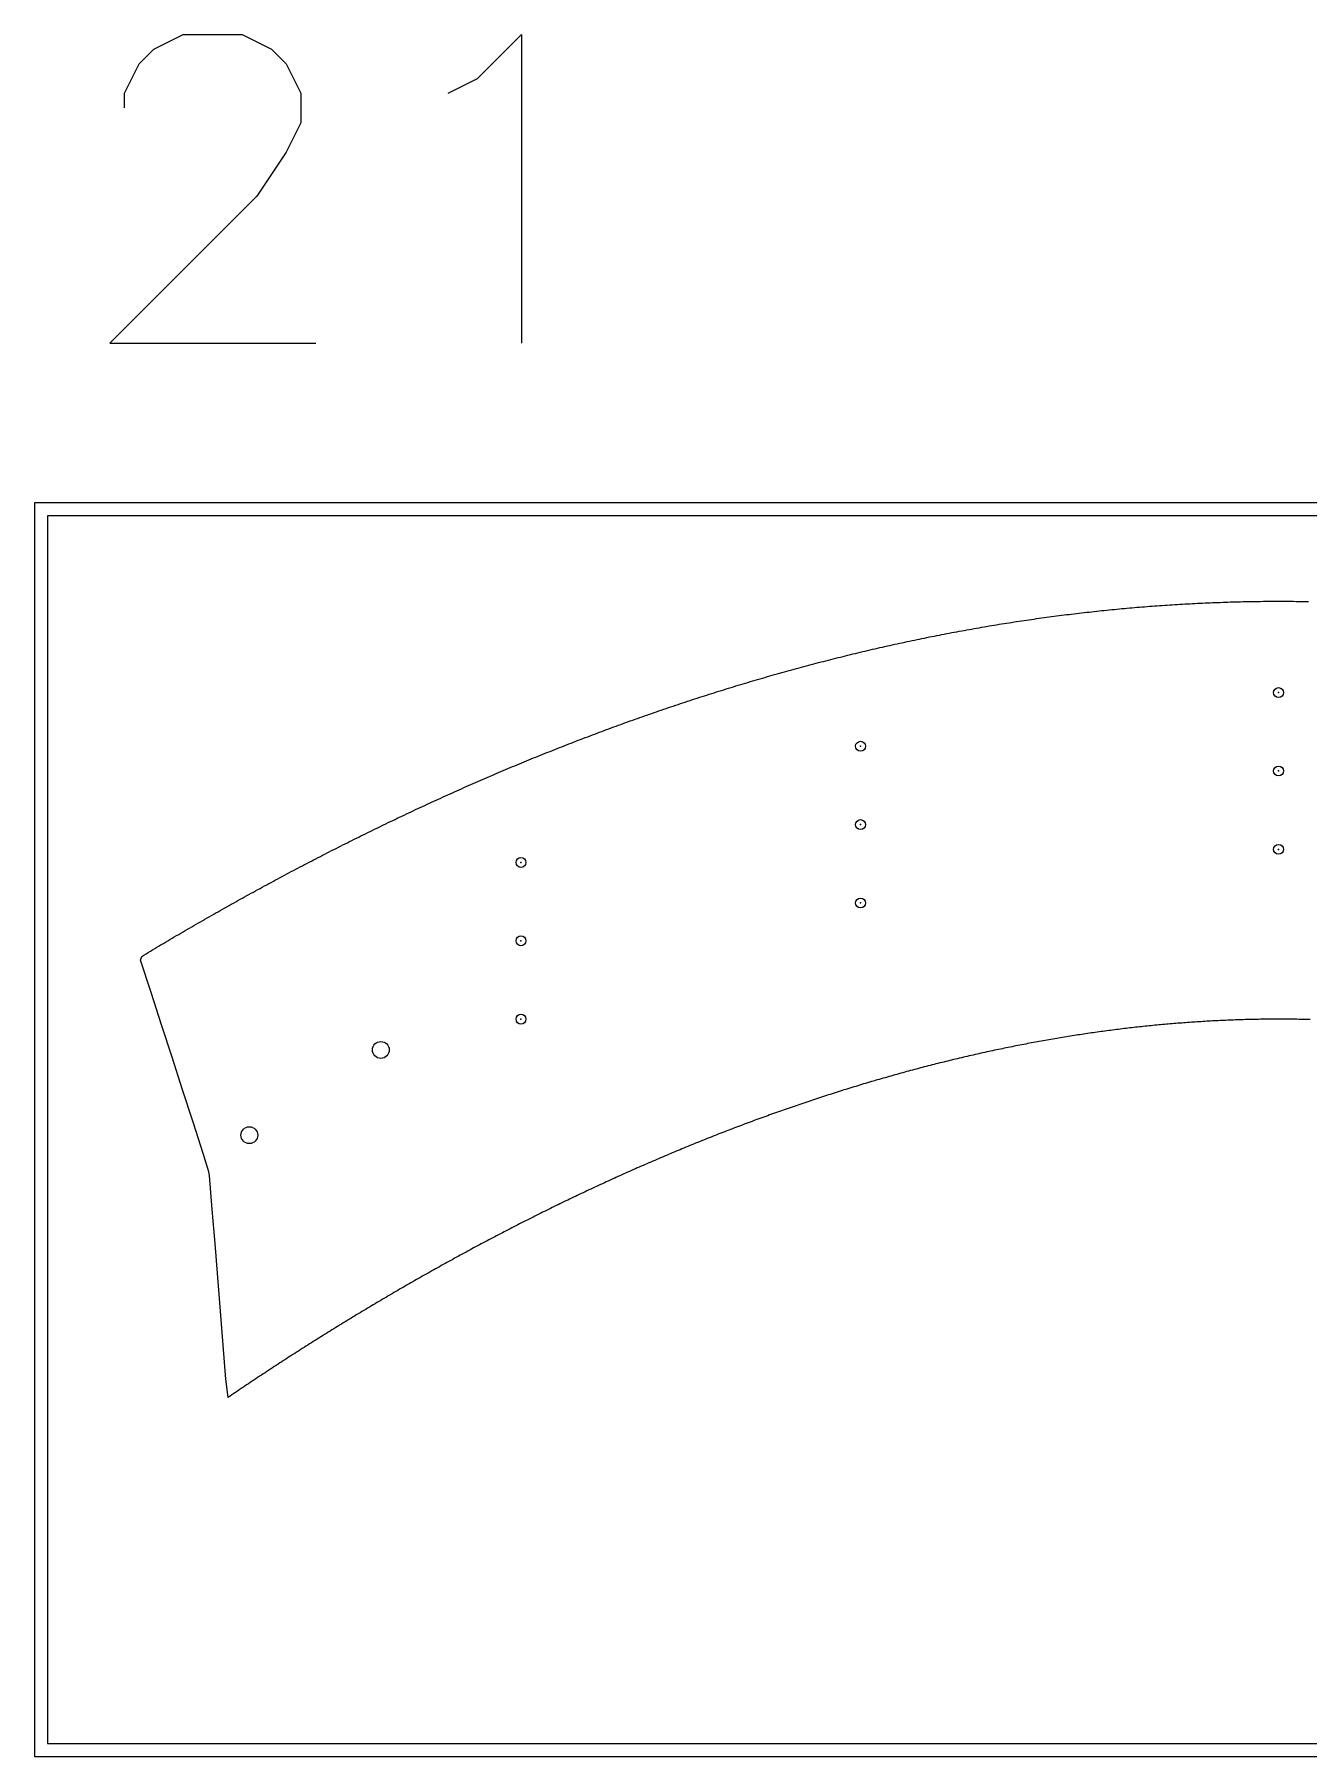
# Model space of a CAD drawing. Extents: x 15 to 497, y 19 to 601.
# Drawn here: x 22.9 to 71.7, y 81.1 to 147 of the extents above; entities that cross this region are included whole.
import ezdxf

# ---------------------------------------------------------------- set-up
doc = ezdxf.new("R2010")
doc.units = 0
doc.header["$PDMODE"] = 32
doc.header["$PDSIZE"] = 0.38
doc.layers.get('0').update_dxf_attribs({"linetype": 'CONTINUOUS'})
for name, color, linetype in [('ANNOTATION', 7, 'CONTINUOUS'), ('CUT_SHEET', 1, 'CONTINUOUS'), ('DRILLING', 3, 'CONTINUOUS'), ('ENGRAVE', 4, 'CONTINUOUS')]:
    doc.layers.add(name, color=color, linetype=linetype)

# ---------------------------------------------------------------- blocks, each defined once
blk = doc.blocks.new('*U779')
at = {"layer": 'ENGRAVE'}
blk.add_point((0, 0), dxfattribs=at)
blk = doc.blocks.new('*U780')
at = {"layer": 'ENGRAVE', "color": 0, "linetype": 'BYBLOCK'}
for p in [(0, 0), (3, 0), (6, 0)]:
    blk.add_blockref('*U779', p, dxfattribs=at)
blk = doc.blocks.new('*U781')
at = {"layer": 'ENGRAVE'}
blk.add_point((0, 0), dxfattribs=at)
blk = doc.blocks.new('*U782')
at = {"layer": 'ENGRAVE', "color": 0, "linetype": 'BYBLOCK'}
for p in [(0, 0), (3, 0), (6, 0)]:
    blk.add_blockref('*U781', p, dxfattribs=at)
blk = doc.blocks.new('*U783')
at = {"layer": 'ENGRAVE'}
blk.add_point((0, 0), dxfattribs=at)
blk = doc.blocks.new('*U784')
at = {"layer": 'ENGRAVE', "color": 0, "linetype": 'BYBLOCK'}
for p in [(0, 0), (3, 0), (6, 0)]:
    blk.add_blockref('*U783', p, dxfattribs=at)

msp = doc.modelspace()

# ---------------------------------------------------------------- linework, layer by layer
for points in [[(29.6105, 103.301, 0), (29.5868, 103.452, 0), (29.3761, 104.114, 0), (28.975, 105.353, 0), (28.574, 106.592, 0), (28.173, 107.832, 0), (27.7719, 109.071, 0), (27.3709, 110.31, 0), (26.9699, 111.55, 0), (27.013, 111.697, 0), (27.0958, 111.747, 0), (27.1787, 111.797, 0), (27.2616, 111.847, 0), (27.3445, 111.897, 0), (27.4274, 111.946, 0), (27.5105, 111.996, 0), (27.5935, 112.046, 0), (27.6766, 112.095, 0), (27.7597, 112.145, 0), (27.8429, 112.194, 0), (27.9261, 112.243, 0), (28.0093, 112.293, 0), (28.0926, 112.342, 0), (28.1759, 112.391, 0), (28.2593, 112.44, 0), (28.3427, 112.489, 0), (28.4262, 112.538, 0), (28.5097, 112.587, 0), (28.5932, 112.636, 0), (28.6767, 112.684, 0), (28.7603, 112.733, 0), (28.844, 112.782, 0), (28.9277, 112.83, 0), (29.0114, 112.879, 0), (29.0952, 112.927, 0), (29.179, 112.975, 0), (29.2628, 113.024, 0), (29.3467, 113.072, 0), (29.4306, 113.12, 0), (29.5146, 113.168, 0), (29.5986, 113.216, 0), (29.6826, 113.264, 0), (29.7667, 113.312, 0), (29.8508, 113.359, 0), (29.935, 113.407, 0), (30.0192, 113.455, 0), (30.1034, 113.502, 0), (30.1877, 113.55, 0), (30.272, 113.597, 0), (30.3564, 113.644, 0), (30.4408, 113.692, 0), (30.5253, 113.739, 0), (30.6097, 113.786, 0), (30.6943, 113.833, 0), (30.7788, 113.88, 0), (30.8634, 113.927, 0), (30.9481, 113.974, 0), (31.0327, 114.021, 0), (31.1175, 114.067, 0), (31.2022, 114.114, 0), (31.287, 114.16, 0), (31.3719, 114.207, 0), (31.4567, 114.253, 0), (31.5416, 114.3, 0), (31.6266, 114.346, 0), (31.7116, 114.392, 0), (31.7966, 114.438, 0), (31.8817, 114.484, 0), (31.9668, 114.53, 0), (32.052, 114.576, 0), (32.1372, 114.622, 0), (32.2224, 114.668, 0), (32.3077, 114.713, 0), (32.393, 114.759, 0), (32.4784, 114.805, 0), (32.5638, 114.85, 0), (32.6492, 114.895, 0), (32.7347, 114.941, 0), (32.8202, 114.986, 0), (32.9057, 115.031, 0), (32.9913, 115.076, 0), (33.077, 115.121, 0), (33.1626, 115.166, 0), (33.2483, 115.211, 0), (33.3341, 115.256, 0), (33.4199, 115.3, 0), (33.5057, 115.345, 0), (33.5916, 115.39, 0), (33.6775, 115.434, 0), (33.7635, 115.478, 0), (33.8494, 115.523, 0), (33.9355, 115.567, 0), (34.0215, 115.611, 0), (34.1076, 115.655, 0), (34.1938, 115.699, 0), (34.28, 115.743, 0), (34.3662, 115.787, 0), (34.4525, 115.831, 0), (34.5388, 115.875, 0), (34.6251, 115.918, 0), (34.7115, 115.962, 0), (34.7979, 116.005, 0), (34.8844, 116.049, 0), (34.9709, 116.092, 0), (35.0574, 116.135, 0), (35.144, 116.179, 0), (35.2306, 116.222, 0), (35.3173, 116.265, 0), (35.404, 116.308, 0), (35.4907, 116.35, 0), (35.5775, 116.393, 0), (35.6643, 116.436, 0), (35.7511, 116.478, 0), (35.838, 116.521, 0), (35.9249, 116.563, 0), (36.0119, 116.606, 0), (36.0989, 116.648, 0), (36.1859, 116.69, 0), (36.273, 116.733, 0), (36.3601, 116.775, 0), (36.4473, 116.817, 0), (36.5345, 116.858, 0), (36.6217, 116.9, 0), (36.709, 116.942, 0), (36.7963, 116.984, 0), (36.8837, 117.025, 0), (36.9711, 117.067, 0), (37.0585, 117.108, 0), (37.146, 117.149, 0), (37.2335, 117.191, 0), (37.321, 117.232, 0), (37.4086, 117.273, 0), (37.4962, 117.314, 0), (37.5839, 117.355, 0), (37.6716, 117.396, 0), (37.7593, 117.436, 0), (37.8471, 117.477, 0), (37.9349, 117.518, 0), (38.0227, 117.558, 0), (38.1106, 117.598, 0), (38.1985, 117.639, 0), (38.2865, 117.679, 0), (38.3745, 117.719, 0), (38.4625, 117.759, 0), (38.5506, 117.799, 0), (38.6387, 117.839, 0), (38.7269, 117.879, 0), (38.8151, 117.919, 0), (38.9033, 117.958, 0), (38.9915, 117.998, 0), (39.0798, 118.037, 0), (39.1682, 118.077, 0), (39.2566, 118.116, 0), (39.345, 118.155, 0), (39.4334, 118.194, 0), (39.5219, 118.233, 0), (39.6105, 118.272, 0), (39.699, 118.311, 0), (39.7876, 118.35, 0), (39.8763, 118.389, 0), (39.9649, 118.427, 0), (40.0536, 118.466, 0), (40.1424, 118.504, 0), (40.2312, 118.543, 0), (40.32, 118.581, 0), (40.4089, 118.619, 0), (40.4978, 118.657, 0), (40.5867, 118.695, 0), (40.6757, 118.733, 0), (40.7647, 118.771, 0), (40.8538, 118.809, 0), (40.9428, 118.846, 0), (41.032, 118.884, 0), (41.1211, 118.921, 0), (41.2103, 118.959, 0), (41.2996, 118.996, 0), (41.3888, 119.033, 0), (41.4781, 119.07, 0), (41.5675, 119.107, 0), (41.6569, 119.144, 0), (41.7463, 119.181, 0), (41.8357, 119.218, 0), (41.9252, 119.254, 0), (42.0148, 119.291, 0), (42.1043, 119.327, 0), (42.1939, 119.364, 0), (42.2836, 119.4, 0), (42.3732, 119.436, 0), (42.4629, 119.472, 0), (42.5527, 119.508, 0), (42.6425, 119.544, 0), (42.7323, 119.58, 0), (42.8222, 119.616, 0), (42.9121, 119.651, 0), (43.002, 119.687, 0), (43.0919, 119.722, 0), (43.182, 119.758, 0), (43.272, 119.793, 0), (43.3621, 119.828, 0), (43.4522, 119.863, 0), (43.5423, 119.898, 0), (43.6325, 119.933, 0), (43.7227, 119.968, 0), (43.813, 120.003, 0), (43.9033, 120.037, 0), (43.9936, 120.072, 0), (44.084, 120.106, 0), (44.1744, 120.141, 0), (44.2648, 120.175, 0), (44.3553, 120.209, 0), (44.4458, 120.243, 0), (44.5363, 120.277, 0), (44.6269, 120.311, 0), (44.7175, 120.345, 0), (44.8082, 120.378, 0), (44.8989, 120.412, 0), (44.9896, 120.445, 0), (45.0804, 120.479, 0), (45.1712, 120.512, 0), (45.262, 120.545, 0), (45.3529, 120.578, 0), (45.4438, 120.611, 0), (45.5347, 120.644, 0), (45.6257, 120.677, 0), (45.7167, 120.709, 0), (45.8077, 120.742, 0), (45.8988, 120.774, 0), (45.9899, 120.807, 0), (46.0811, 120.839, 0), (46.1723, 120.871, 0), (46.2635, 120.903, 0), (46.3548, 120.935, 0), (46.4461, 120.967, 0), (46.5374, 120.999, 0), (46.6288, 121.031, 0), (46.7202, 121.062, 0), (46.8116, 121.094, 0), (46.9031, 121.125, 0), (46.9946, 121.157, 0), (47.0861, 121.188, 0), (47.1777, 121.219, 0), (47.2693, 121.25, 0), (47.361, 121.281, 0), (47.4526, 121.311, 0), (47.5444, 121.342, 0), (47.6361, 121.373, 0), (47.7279, 121.403, 0), (47.8197, 121.434, 0), (47.9116, 121.464, 0), (48.0035, 121.494, 0), (48.0954, 121.524, 0), (48.1874, 121.554, 0), (48.2794, 121.584, 0), (48.3714, 121.614, 0), (48.4635, 121.643, 0), (48.5556, 121.673, 0), (48.6477, 121.702, 0), (48.7399, 121.732, 0), (48.8321, 121.761, 0), (48.9243, 121.79, 0), (49.0166, 121.819, 0), (49.1089, 121.848, 0), (49.2013, 121.877, 0), (49.2937, 121.906, 0), (49.3861, 121.934, 0), (49.4785, 121.963, 0), (49.571, 121.991, 0), (49.6635, 122.019, 0), (49.7561, 122.048, 0), (49.8487, 122.076, 0), (49.9413, 122.104, 0), (50.034, 122.132, 0), (50.1267, 122.159, 0), (50.2194, 122.187, 0), (50.3121, 122.215, 0), (50.4049, 122.242, 0), (50.4978, 122.269, 0), (50.5906, 122.297, 0), (50.6835, 122.324, 0), (50.7765, 122.351, 0), (50.8694, 122.378, 0), (50.9624, 122.405, 0), (51.0555, 122.431, 0), (51.1485, 122.458, 0), (51.2416, 122.484, 0), (51.3348, 122.511, 0), (51.4279, 122.537, 0), (51.5211, 122.563, 0), (51.6143, 122.589, 0), (51.7076, 122.615, 0), (51.8009, 122.641, 0), (51.8942, 122.667, 0), (51.9876, 122.692, 0), (52.081, 122.718, 0), (52.1744, 122.743, 0), (52.2678, 122.768, 0), (52.3613, 122.793, 0), (52.4548, 122.819, 0), (52.5484, 122.843, 0), (52.642, 122.868, 0), (52.7356, 122.893, 0), (52.8292, 122.918, 0), (52.9229, 122.942, 0), (53.0166, 122.966, 0), (53.1103, 122.991, 0), (53.2041, 123.015, 0), (53.2978, 123.039, 0), (53.3917, 123.063, 0), (53.4855, 123.087, 0), (53.5794, 123.11, 0), (53.6733, 123.134, 0), (53.7672, 123.157, 0), (53.8612, 123.181, 0), (53.9552, 123.204, 0), (54.0492, 123.227, 0), (54.1432, 123.25, 0), (54.2373, 123.273, 0), (54.3314, 123.295, 0), (54.4256, 123.318, 0), (54.5197, 123.341, 0), (54.6139, 123.363, 0), (54.7081, 123.385, 0), (54.8024, 123.407, 0), (54.8967, 123.43, 0), (54.991, 123.451, 0), (55.0853, 123.473, 0), (55.1796, 123.495, 0), (55.274, 123.517, 0), (55.3684, 123.538, 0), (55.4629, 123.559, 0), (55.5573, 123.581, 0), (55.6518, 123.602, 0), (55.7463, 123.623, 0), (55.8409, 123.643, 0), (55.9354, 123.664, 0), (56.03, 123.685, 0), (56.1246, 123.705, 0), (56.2193, 123.726, 0), (56.3139, 123.746, 0), (56.4086, 123.766, 0), (56.5033, 123.786, 0), (56.5981, 123.806, 0), (56.6929, 123.826, 0), (56.7876, 123.845, 0), (56.8825, 123.865, 0), (56.9773, 123.884, 0), (57.0722, 123.904, 0), (57.1671, 123.923, 0), (57.262, 123.942, 0), (57.3569, 123.961, 0), (57.4519, 123.979, 0), (57.5468, 123.998, 0), (57.6419, 124.017, 0), (57.7369, 124.035, 0), (57.8319, 124.053, 0), (57.927, 124.071, 0), (58.0221, 124.089, 0), (58.1172, 124.107, 0), (58.2124, 124.125, 0), (58.3075, 124.143, 0), (58.4027, 124.16, 0), (58.4979, 124.178, 0), (58.5932, 124.195, 0), (58.6884, 124.212, 0), (58.7837, 124.229, 0), (58.879, 124.246, 0), (58.9743, 124.263, 0), (59.0697, 124.279, 0), (59.165, 124.296, 0), (59.2604, 124.312, 0), (59.3558, 124.328, 0), (59.4512, 124.345, 0), (59.5467, 124.361, 0), (59.6421, 124.376, 0), (59.7376, 124.392, 0), (59.8331, 124.408, 0), (59.9286, 124.423, 0), (60.0242, 124.438, 0), (60.1197, 124.454, 0), (60.2153, 124.469, 0), (60.3109, 124.484, 0), (60.4066, 124.498, 0), (60.5022, 124.513, 0), (60.5979, 124.528, 0), (60.6935, 124.542, 0), (60.7892, 124.556, 0), (60.8849, 124.571, 0), (60.9807, 124.585, 0), (61.0764, 124.598, 0), (61.1722, 124.612, 0), (61.268, 124.626, 0), (61.3638, 124.639, 0), (61.4596, 124.653, 0), (61.5555, 124.666, 0), (61.6513, 124.679, 0), (61.7472, 124.692, 0), (61.8431, 124.705, 0), (61.939, 124.717, 0), (62.0349, 124.73, 0), (62.1309, 124.742, 0), (62.2268, 124.755, 0), (62.3228, 124.767, 0), (62.4188, 124.779, 0), (62.5148, 124.79, 0), (62.6108, 124.802, 0), (62.7069, 124.814, 0), (62.8029, 124.825, 0), (62.899, 124.837, 0), (62.9951, 124.848, 0), (63.0912, 124.859, 0), (63.1873, 124.87, 0), (63.2834, 124.88, 0), (63.3796, 124.891, 0), (63.4757, 124.902, 0), (63.5719, 124.912, 0), (63.6681, 124.922, 0), (63.7643, 124.932, 0), (63.8605, 124.942, 0), (63.9567, 124.952, 0), (64.053, 124.962, 0), (64.1492, 124.971, 0), (64.2455, 124.981, 0), (64.3418, 124.99, 0), (64.4381, 124.999, 0), (64.5344, 125.008, 0), (64.6307, 125.017, 0), (64.727, 125.025, 0), (64.8234, 125.034, 0), (64.9197, 125.042, 0), (65.0161, 125.051, 0), (65.1125, 125.059, 0), (65.2089, 125.067, 0), (65.3053, 125.075, 0), (65.4017, 125.083, 0), (65.4981, 125.09, 0), (65.5946, 125.098, 0), (65.691, 125.105, 0), (65.7875, 125.112, 0), (65.884, 125.119, 0), (65.9804, 125.126, 0), (66.0769, 125.133, 0), (66.1734, 125.139, 0), (66.2699, 125.146, 0), (66.3665, 125.152, 0), (66.463, 125.159, 0), (66.5595, 125.165, 0), (66.6561, 125.171, 0), (66.7526, 125.176, 0), (66.8492, 125.182, 0), (66.9458, 125.188, 0), (67.0424, 125.193, 0), (67.1389, 125.198, 0), (67.2355, 125.203, 0), (67.3322, 125.208, 0), (67.4288, 125.213, 0), (67.5254, 125.218, 0), (67.622, 125.222, 0), (67.7187, 125.227, 0), (67.8153, 125.231, 0), (67.912, 125.235, 0), (68.0086, 125.239, 0), (68.1053, 125.243, 0), (68.202, 125.247, 0), (68.2986, 125.25, 0), (68.3953, 125.254, 0), (68.492, 125.257, 0), (68.5887, 125.26, 0), (68.6854, 125.263, 0), (68.7821, 125.266, 0), (68.8788, 125.269, 0), (68.9756, 125.271, 0), (69.0723, 125.274, 0), (69.169, 125.276, 0), (69.2658, 125.278, 0), (69.3625, 125.28, 0), (69.4592, 125.282, 0), (69.556, 125.284, 0), (69.6527, 125.285, 0), (69.7495, 125.287, 0), (69.8463, 125.288, 0), (69.943, 125.289, 0), (70.0398, 125.29, 0), (70.1366, 125.291, 0), (70.2334, 125.292, 0), (70.3301, 125.293, 0), (70.4269, 125.293, 0), (70.5237, 125.293, 0), (70.6205, 125.293, 0), (70.7173, 125.293, 0), (70.814, 125.292, 0), (70.9108, 125.291, 0), (71.0076, 125.29, 0), (71.1044, 125.289, 0), (71.2011, 125.288, 0), (71.2979, 125.287, 0), (71.3946, 125.286, 0), (71.4914, 125.284, 0), (71.5881, 125.282, 0), (71.6849, 125.28, 0)], [(71.7473, 109.275, 0), (71.6739, 109.276, 0), (71.6004, 109.278, 0), (71.527, 109.28, 0), (71.4535, 109.282, 0), (71.3801, 109.283, 0), (71.3067, 109.285, 0), (71.2333, 109.286, 0), (71.1598, 109.287, 0), (71.0864, 109.288, 0), (71.013, 109.289, 0), (70.9397, 109.29, 0), (70.8663, 109.291, 0), (70.793, 109.292, 0), (70.7198, 109.292, 0), (70.6466, 109.293, 0), (70.5735, 109.293, 0), (70.5004, 109.293, 0), (70.4273, 109.293, 0), (70.3541, 109.292, 0), (70.2808, 109.292, 0), (70.2076, 109.291, 0), (70.1342, 109.29, 0), (70.0608, 109.289, 0), (69.9874, 109.289, 0), (69.914, 109.287, 0), (69.8406, 109.286, 0), (69.7672, 109.285, 0), (69.6938, 109.284, 0), (69.6203, 109.282, 0), (69.5469, 109.28, 0), (69.4735, 109.279, 0), (69.4, 109.277, 0), (69.3266, 109.275, 0), (69.2531, 109.273, 0), (69.1796, 109.271, 0), (69.1062, 109.268, 0), (69.0327, 109.266, 0), (68.9592, 109.264, 0), (68.8857, 109.261, 0), (68.8122, 109.258, 0), (68.7388, 109.255, 0), (68.6653, 109.253, 0), (68.5918, 109.249, 0), (68.5183, 109.246, 0), (68.4448, 109.243, 0), (68.3712, 109.24, 0), (68.2977, 109.236, 0), (68.2242, 109.233, 0), (68.1507, 109.229, 0), (68.0772, 109.225, 0), (68.0036, 109.222, 0), (67.9301, 109.218, 0), (67.8566, 109.213, 0), (67.7831, 109.209, 0), (67.7095, 109.205, 0), (67.636, 109.201, 0), (67.5624, 109.196, 0), (67.4889, 109.191, 0), (67.4154, 109.187, 0), (67.3418, 109.182, 0), (67.2683, 109.177, 0), (67.1947, 109.172, 0), (67.1212, 109.167, 0), (67.0476, 109.162, 0), (66.9741, 109.156, 0), (66.9005, 109.151, 0), (66.827, 109.145, 0), (66.7534, 109.139, 0), (66.6798, 109.134, 0), (66.6063, 109.128, 0), (66.5327, 109.122, 0), (66.4592, 109.116, 0), (66.3856, 109.109, 0), (66.3121, 109.103, 0), (66.2385, 109.097, 0), (66.165, 109.09, 0), (66.0914, 109.084, 0), (66.0179, 109.077, 0), (65.9443, 109.07, 0), (65.8708, 109.063, 0), (65.7972, 109.056, 0), (65.7237, 109.049, 0), (65.6502, 109.042, 0), (65.5766, 109.034, 0), (65.5031, 109.027, 0), (65.4296, 109.019, 0), (65.356, 109.011, 0), (65.2825, 109.004, 0), (65.209, 108.996, 0), (65.1355, 108.988, 0), (65.0619, 108.98, 0), (64.9884, 108.971, 0), (64.9149, 108.963, 0), (64.8413, 108.955, 0), (64.7678, 108.946, 0), (64.6943, 108.937, 0), (64.6207, 108.929, 0), (64.5472, 108.92, 0), (64.4736, 108.911, 0), (64.4001, 108.902, 0), (64.3265, 108.893, 0), (64.2529, 108.883, 0), (64.1793, 108.874, 0), (64.1057, 108.864, 0), (64.0321, 108.855, 0), (63.9585, 108.845, 0), (63.8849, 108.835, 0), (63.8113, 108.825, 0), (63.7376, 108.815, 0), (63.664, 108.805, 0), (63.5903, 108.795, 0), (63.5166, 108.785, 0), (63.4429, 108.774, 0), (63.3692, 108.764, 0), (63.2955, 108.753, 0), (63.2217, 108.742, 0), (63.148, 108.731, 0), (63.0742, 108.72, 0), (63.0004, 108.709, 0), (62.9266, 108.698, 0), (62.8528, 108.687, 0), (62.779, 108.675, 0), (62.7051, 108.664, 0), (62.6312, 108.652, 0), (62.5573, 108.64, 0), (62.4834, 108.628, 0), (62.4094, 108.616, 0), (62.3355, 108.604, 0), (62.2615, 108.592, 0), (62.1875, 108.58, 0), (62.1134, 108.568, 0), (62.0394, 108.555, 0), (61.9653, 108.542, 0), (61.8912, 108.53, 0), (61.817, 108.517, 0), (61.7429, 108.504, 0), (61.6687, 108.491, 0), (61.5945, 108.478, 0), (61.5203, 108.465, 0), (61.4461, 108.451, 0), (61.3718, 108.438, 0), (61.2976, 108.424, 0), (61.2233, 108.411, 0), (61.149, 108.397, 0), (61.0747, 108.383, 0), (61.0004, 108.369, 0), (60.9261, 108.355, 0), (60.8517, 108.341, 0), (60.7773, 108.326, 0), (60.703, 108.312, 0), (60.6286, 108.298, 0), (60.5541, 108.283, 0), (60.4797, 108.268, 0), (60.4053, 108.253, 0), (60.3308, 108.239, 0), (60.2564, 108.224, 0), (60.1819, 108.208, 0), (60.1074, 108.193, 0), (60.0329, 108.178, 0), (59.9584, 108.162, 0), (59.8838, 108.147, 0), (59.8093, 108.131, 0), (59.7347, 108.115, 0), (59.6601, 108.1, 0), (59.5856, 108.084, 0), (59.511, 108.068, 0), (59.4364, 108.051, 0), (59.3617, 108.035, 0), (59.2871, 108.019, 0), (59.2125, 108.002, 0), (59.1378, 107.986, 0), (59.0631, 107.969, 0), (58.9885, 107.952, 0), (58.9138, 107.936, 0), (58.8391, 107.919, 0), (58.7644, 107.902, 0), (58.6897, 107.884, 0), (58.6149, 107.867, 0), (58.5402, 107.85, 0), (58.4655, 107.832, 0), (58.3907, 107.815, 0), (58.316, 107.797, 0), (58.2412, 107.779, 0), (58.1664, 107.761, 0), (58.0916, 107.743, 0), (58.0168, 107.725, 0), (57.942, 107.707, 0), (57.8672, 107.689, 0), (57.7924, 107.67, 0), (57.7175, 107.652, 0), (57.6427, 107.633, 0), (57.5679, 107.615, 0), (57.493, 107.596, 0), (57.4182, 107.577, 0), (57.3433, 107.558, 0), (57.2684, 107.539, 0), (57.1936, 107.52, 0), (57.1187, 107.501, 0), (57.0438, 107.481, 0), (56.9689, 107.462, 0), (56.894, 107.442, 0), (56.8191, 107.423, 0), (56.7442, 107.403, 0), (56.6693, 107.383, 0), (56.5944, 107.363, 0), (56.5194, 107.343, 0), (56.4445, 107.323, 0), (56.3696, 107.303, 0), (56.2946, 107.282, 0), (56.2197, 107.262, 0), (56.1448, 107.241, 0), (56.0698, 107.221, 0), (55.9949, 107.2, 0), (55.9199, 107.179, 0), (55.845, 107.158, 0), (55.77, 107.137, 0), (55.695, 107.116, 0), (55.6201, 107.095, 0), (55.5451, 107.074, 0), (55.4701, 107.052, 0), (55.3952, 107.031, 0), (55.3202, 107.009, 0), (55.2452, 106.987, 0), (55.1703, 106.966, 0), (55.0953, 106.944, 0), (55.0203, 106.922, 0), (54.9453, 106.9, 0), (54.8704, 106.877, 0), (54.7954, 106.855, 0), (54.7204, 106.833, 0), (54.6454, 106.81, 0), (54.5705, 106.788, 0), (54.4955, 106.765, 0), (54.4205, 106.743, 0), (54.3455, 106.72, 0), (54.2706, 106.697, 0), (54.1956, 106.674, 0), (54.1206, 106.651, 0), (54.0457, 106.627, 0), (53.9707, 106.604, 0), (53.8957, 106.581, 0), (53.8208, 106.557, 0), (53.7458, 106.534, 0), (53.6709, 106.51, 0), (53.5959, 106.486, 0), (53.521, 106.462, 0), (53.446, 106.439, 0), (53.3711, 106.414, 0), (53.2961, 106.39, 0), (53.2212, 106.366, 0), (53.1463, 106.342, 0), (53.0713, 106.317, 0), (52.9964, 106.293, 0), (52.9215, 106.268, 0), (52.8466, 106.244, 0), (52.7717, 106.219, 0), (52.6968, 106.194, 0), (52.6219, 106.169, 0), (52.547, 106.144, 0), (52.4721, 106.119, 0), (52.3972, 106.094, 0), (52.3223, 106.068, 0), (52.2474, 106.043, 0), (52.1726, 106.018, 0), (52.0977, 105.992, 0), (52.0229, 105.966, 0), (51.948, 105.941, 0), (51.8732, 105.915, 0), (51.7984, 105.889, 0), (51.7235, 105.863, 0), (51.6487, 105.837, 0), (51.5739, 105.81, 0), (51.4991, 105.784, 0), (51.4243, 105.758, 0), (51.3495, 105.731, 0), (51.2748, 105.705, 0), (51.2, 105.678, 0), (51.1252, 105.651, 0), (51.0505, 105.624, 0), (50.9757, 105.597, 0), (50.901, 105.57, 0), (50.8262, 105.543, 0), (50.7515, 105.516, 0), (50.6768, 105.489, 0), (50.602, 105.462, 0), (50.5273, 105.434, 0), (50.4526, 105.407, 0), (50.3779, 105.379, 0), (50.3032, 105.351, 0), (50.2285, 105.323, 0), (50.1538, 105.295, 0), (50.0791, 105.267, 0), (50.0044, 105.239, 0), (49.9298, 105.211, 0), (49.8551, 105.183, 0), (49.7804, 105.155, 0), (49.7058, 105.126, 0), (49.6312, 105.098, 0), (49.5565, 105.069, 0), (49.4819, 105.04, 0), (49.4073, 105.012, 0), (49.3326, 104.983, 0), (49.258, 104.954, 0), (49.1834, 104.925, 0), (49.1088, 104.896, 0), (49.0343, 104.867, 0), (48.9597, 104.837, 0), (48.8851, 104.808, 0), (48.8105, 104.778, 0), (48.736, 104.749, 0), (48.6614, 104.719, 0), (48.5869, 104.689, 0), (48.5124, 104.66, 0), (48.4378, 104.63, 0), (48.3633, 104.6, 0), (48.2888, 104.57, 0), (48.2143, 104.54, 0), (48.1398, 104.509, 0), (48.0653, 104.479, 0), (47.9908, 104.449, 0), (47.9164, 104.418, 0), (47.8419, 104.388, 0), (47.7675, 104.357, 0), (47.693, 104.326, 0), (47.6186, 104.295, 0), (47.5442, 104.264, 0), (47.4697, 104.233, 0), (47.3953, 104.202, 0), (47.3209, 104.171, 0), (47.2465, 104.14, 0), (47.1722, 104.109, 0), (47.0978, 104.077, 0), (47.0234, 104.046, 0), (46.9491, 104.014, 0), (46.8747, 103.982, 0), (46.8004, 103.951, 0), (46.7261, 103.919, 0), (46.6517, 103.887, 0), (46.5774, 103.855, 0), (46.5031, 103.823, 0), (46.4289, 103.791, 0), (46.3546, 103.759, 0), (46.2803, 103.726, 0), (46.2061, 103.694, 0), (46.1318, 103.661, 0), (46.0576, 103.629, 0), (45.9833, 103.596, 0), (45.9091, 103.563, 0), (45.8349, 103.531, 0), (45.7607, 103.498, 0), (45.6865, 103.465, 0), (45.6124, 103.432, 0), (45.5382, 103.398, 0), (45.464, 103.365, 0), (45.3899, 103.332, 0), (45.3158, 103.299, 0), (45.2416, 103.265, 0), (45.1675, 103.231, 0), (45.0934, 103.198, 0), (45.0193, 103.164, 0), (44.9453, 103.13, 0), (44.8712, 103.096, 0), (44.7971, 103.063, 0), (44.7231, 103.029, 0), (44.6491, 102.994, 0), (44.5751, 102.96, 0), (44.501, 102.926, 0), (44.427, 102.892, 0), (44.3531, 102.857, 0), (44.2791, 102.823, 0), (44.2051, 102.788, 0), (44.1312, 102.753, 0), (44.0572, 102.719, 0), (43.9833, 102.684, 0), (43.9094, 102.649, 0), (43.8355, 102.614, 0), (43.7616, 102.579, 0), (43.6877, 102.544, 0), (43.6139, 102.508, 0), (43.54, 102.473, 0), (43.4662, 102.438, 0), (43.3924, 102.402, 0), (43.3185, 102.367, 0), (43.2447, 102.331, 0), (43.1709, 102.296, 0), (43.0972, 102.26, 0), (43.0234, 102.224, 0), (42.9497, 102.188, 0), (42.8759, 102.152, 0), (42.8022, 102.116, 0), (42.7285, 102.08, 0), (42.6548, 102.044, 0), (42.5811, 102.007, 0), (42.5074, 101.971, 0), (42.4338, 101.934, 0), (42.3601, 101.898, 0), (42.2865, 101.861, 0), (42.2129, 101.825, 0), (42.1393, 101.788, 0), (42.0657, 101.751, 0), (41.9921, 101.714, 0), (41.9186, 101.677, 0), (41.845, 101.64, 0), (41.7715, 101.603, 0), (41.698, 101.566, 0), (41.6245, 101.528, 0), (41.551, 101.491, 0), (41.4775, 101.453, 0), (41.4041, 101.416, 0), (41.3306, 101.378, 0), (41.2572, 101.341, 0), (41.1838, 101.303, 0), (41.1104, 101.265, 0), (41.037, 101.227, 0), (40.9636, 101.189, 0), (40.8903, 101.151, 0), (40.8169, 101.113, 0), (40.7436, 101.075, 0), (40.6703, 101.036, 0), (40.597, 100.998, 0), (40.5238, 100.96, 0), (40.4505, 100.921, 0), (40.3773, 100.883, 0), (40.3041, 100.844, 0), (40.2309, 100.805, 0), (40.1577, 100.767, 0), (40.0846, 100.728, 0), (40.0114, 100.689, 0), (39.9383, 100.65, 0), (39.8652, 100.611, 0), (39.7921, 100.572, 0), (39.7191, 100.532, 0), (39.646, 100.493, 0), (39.573, 100.454, 0), (39.5, 100.414, 0), (39.427, 100.375, 0), (39.3541, 100.335, 0), (39.2811, 100.296, 0), (39.2082, 100.256, 0), (39.1353, 100.216, 0), (39.0624, 100.176, 0), (38.9895, 100.136, 0), (38.9167, 100.096, 0), (38.8438, 100.056, 0), (38.771, 100.016, 0), (38.6982, 99.9761, 0), (38.6255, 99.9359, 0), (38.5527, 99.8955, 0), (38.48, 99.8551, 0), (38.4073, 99.8147, 0), (38.3346, 99.7741, 0), (38.2619, 99.7335, 0), (38.1892, 99.6928, 0), (38.1166, 99.6521, 0), (38.044, 99.6113, 0), (37.9714, 99.5704, 0), (37.8988, 99.5294, 0), (37.8262, 99.4884, 0), (37.7537, 99.4473, 0), (37.6812, 99.4061, 0), (37.6087, 99.3649, 0), (37.5362, 99.3236, 0), (37.4637, 99.2822, 0), (37.3913, 99.2408, 0), (37.3189, 99.1993, 0), (37.2465, 99.1577, 0), (37.1741, 99.1161, 0), (37.1017, 99.0744, 0), (37.0294, 99.0326, 0), (36.957, 98.9907, 0), (36.8847, 98.9488, 0), (36.8125, 98.9068, 0), (36.7402, 98.8648, 0), (36.6679, 98.8227, 0), (36.5957, 98.7805, 0), (36.5235, 98.7382, 0), (36.4513, 98.6959, 0), (36.3792, 98.6535, 0), (36.307, 98.6111, 0), (36.2349, 98.5685, 0), (36.1628, 98.5259, 0), (36.0907, 98.4833, 0), (36.0187, 98.4406, 0), (35.9466, 98.3978, 0), (35.8746, 98.3549, 0), (35.8026, 98.312, 0), (35.7306, 98.269, 0), (35.6586, 98.226, 0), (35.5867, 98.1828, 0), (35.5148, 98.1396, 0), (35.4429, 98.0964, 0), (35.371, 98.0531, 0), (35.2991, 98.0097, 0), (35.2273, 97.9662, 0), (35.1555, 97.9227, 0), (35.0837, 97.8791, 0), (35.0119, 97.8355, 0), (34.9402, 97.7918, 0), (34.8684, 97.748, 0), (34.7967, 97.7041, 0), (34.725, 97.6602, 0), (34.6533, 97.6162, 0), (34.5817, 97.5722, 0), (34.5101, 97.5281, 0), (34.4385, 97.4839, 0), (34.3669, 97.4397, 0), (34.2953, 97.3954, 0), (34.2238, 97.351, 0), (34.1522, 97.3066, 0), (34.0807, 97.2621, 0), (34.0092, 97.2175, 0), (33.9378, 97.1729, 0), (33.8663, 97.1282, 0), (33.7949, 97.0835, 0), (33.7235, 97.0386, 0), (33.6521, 96.9938, 0), (33.5808, 96.9488, 0), (33.5094, 96.9038, 0), (33.4381, 96.8587, 0), (33.3668, 96.8136, 0), (33.2956, 96.7684, 0), (33.2243, 96.7231, 0), (33.1531, 96.6778, 0), (33.0819, 96.6324, 0), (33.0107, 96.587, 0), (32.9395, 96.5414, 0), (32.8684, 96.4959, 0), (32.7973, 96.4502, 0), (32.7262, 96.4045, 0), (32.6551, 96.3587, 0), (32.584, 96.3129, 0), (32.513, 96.267, 0), (32.442, 96.2211, 0), (32.371, 96.175, 0), (32.3, 96.129, 0), (32.2291, 96.0828, 0), (32.1581, 96.0366, 0), (32.0872, 95.9904, 0), (32.0164, 95.944, 0), (31.9455, 95.8976, 0), (31.8747, 95.8512, 0), (31.8038, 95.8047, 0), (31.7331, 95.7581, 0), (31.6623, 95.7114, 0), (31.5915, 95.6647, 0), (31.5208, 95.618, 0), (31.4501, 95.5712, 0), (31.3794, 95.5243, 0), (31.3087, 95.4773, 0), (31.2381, 95.4303, 0), (31.1675, 95.3833, 0), (31.0969, 95.3361, 0), (31.0263, 95.2889, 0), (30.9558, 95.2417, 0), (30.8852, 95.1944, 0), (30.8147, 95.147, 0), (30.7443, 95.0996, 0), (30.6738, 95.0521, 0), (30.6034, 95.0045, 0), (30.5329, 94.9569, 0), (30.4625, 94.9093, 0), (30.3922, 94.8615, 0), (30.3218, 94.8137, 0), (30.233, 95.5109, 0), (30.1293, 96.8093, 0), (30.0255, 98.1077, 0), (29.9218, 99.4061, 0), (29.818, 100.705, 0), (29.7143, 102.003, 0), (29.6105, 103.301, 0)]]:
    msp.add_polyline3d(points)
at = {"layer": 'ANNOTATION'}
for points in [[(26.3511, 144.1762), (26.3511, 144.7393), (26.9142, 145.8654), (27.4773, 146.4285), (28.6034, 146.9916), (30.8557, 146.9916), (31.9819, 146.4285), (32.545, 145.8654), (33.108, 144.7393), (33.108, 143.6131), (32.545, 142.487), (31.4188, 140.7978), (25.7881, 135.167), (33.6711, 135.167)], [(38.7388, 144.7393), (39.8649, 145.3024), (41.5541, 146.9916), (41.5541, 135.167)]]:
    msp.add_lwpolyline(points, dxfattribs=at)
at = {"layer": 'CUT_SHEET'}
for points in [[(22.9047, 129.0613), (22.9047, 81.0613), (118.9047, 81.0613), (118.9047, 129.0613)], [(23.4047, 128.5613), (23.4047, 81.5613), (118.4047, 81.5613), (118.4047, 128.5613)]]:
    msp.add_lwpolyline(points, close=True, dxfattribs=at)
at = {"layer": 'DRILLING'}
for centre in [(36.1677, 108.1143), (31.1317, 104.8526)]:
    msp.add_circle(centre, 0.3225, dxfattribs=at)

# ---------------------------------------------------------------- block references
at = {"layer": 'ENGRAVE', "rotation": 270}
for name, p in [('*U784', (70.5312, 121.7933)), ('*U782', (54.5312, 119.7405)), ('*U780', (41.5312, 115.2917))]:
    msp.add_blockref(name, p, dxfattribs=at)

doc.saveas('drawing.dxf')
